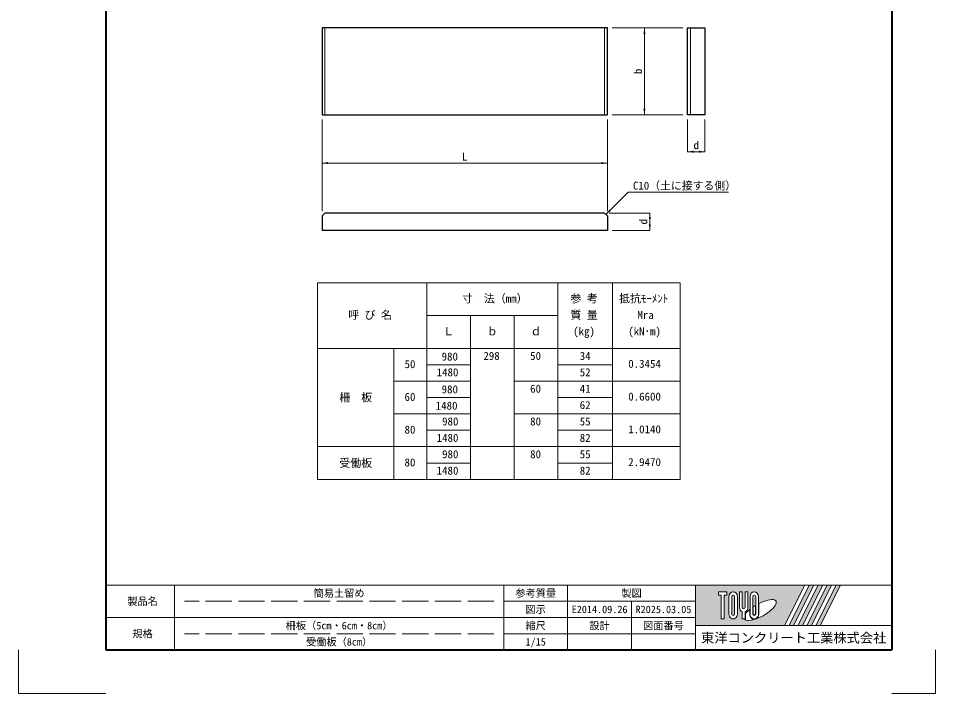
# Model space of a CAD drawing. Units: millimetres, scale not verified. Extents: x 201 to 3351, y 344 to 4799.
# Drawn here: x 201 to 3351, y 344 to 2662 of the extents above; entities that cross this region are included whole.
import ezdxf
from ezdxf.enums import TextEntityAlignment as Align

# ---------------------------------------------------------------- set-up
doc = ezdxf.new("R2010")
doc.units = ezdxf.units.MM
doc.header["$LTSCALE"] = 15
doc.linetypes.add('DASHED', pattern=[7.5, 6, -1.5])
for name, color, linetype, lineweight in [('(0-0)', 7, 'Continuous', 13), ('Defpoints_3', 7, 'Continuous', 13), ('図枠', 7, 'Continuous', 5), ('寸法線', 7, 'Continuous', 9), ('本体', 2, 'Continuous', 9), ('補助線', 8, 'Continuous', 13)]:
    doc.layers.add(name, color=color, linetype=linetype, lineweight=lineweight)
doc.styles.add('ＭＳ ゴシック', font='')
doc.styles.get('ＭＳ ゴシック').set_extended_font_data('MS Gothic')

# ---------------------------------------------------------------- blocks, each defined once
blk = doc.blocks.new('filled_arrow')
at = {"color": 0, "linetype": 'Continuous', "lineweight": -2}
blk.add_solid([(7.5, 1.25), (0, 0), (7.5, -1.25)], dxfattribs=at)

msp = doc.modelspace()

# ---------------------------------------------------------------- hatches: boundary and pattern name
at = {"layer": '図枠'}
h = msp.add_hatch(color=256, dxfattribs=at)
h.paths.add_polyline_path([(2526.12, 716.59), (2526.12, 577.38), (2832.4, 577.38), (2902.01, 716.59)])
edge = h.paths.add_edge_path(flags=16)
edge.add_ellipse((2748.5, 630.89), major_axis=(54.55, 30.53), ratio=0.3471473, start_angle=-144.31122, end_angle=72.1899, ccw=False)
edge.add_ellipse((2728.3, 617.71), major_axis=(0, 18.56), ratio=0.8463542, start_angle=-160.70346, end_angle=-90)
edge.add_line((2744.01, 617.71), (2744.01, 653.1))
edge = h.paths.add_edge_path(flags=16)
edge.add_ellipse((2728.3, 676.26), major_axis=(0, 17.13), ratio=0.8463542, start_angle=-90, end_angle=90, ccw=False)
edge.add_line((2742.8, 676.26), (2742.8, 617.71))
edge.add_ellipse((2728.3, 617.71), major_axis=(0, 17.13), ratio=0.8463542, start_angle=90, end_angle=-90, ccw=False)
edge.add_line((2713.8, 617.71), (2713.8, 676.26))
edge = h.paths.add_edge_path(flags=16)
edge.add_line((2733.13, 676.26), (2733.13, 617.71))
edge.add_ellipse((2728.3, 617.71), major_axis=(0, 5.71), ratio=0.8463542, start_angle=90, end_angle=-90, ccw=False)
edge.add_line((2723.46, 617.71), (2723.46, 676.26))
edge.add_ellipse((2728.3, 676.26), major_axis=(0, 5.71), ratio=0.8463542, start_angle=-90, end_angle=90, ccw=False)
edge = h.paths.add_edge_path(flags=16)
edge.add_line((2731.92, 646.33), (2731.92, 617.71))
edge.add_ellipse((2728.3, 617.71), major_axis=(0, 4.28), ratio=0.8463541, start_angle=90, end_angle=-90, ccw=False)
edge.add_line((2724.67, 617.71), (2724.67, 641.65))
edge.add_ellipse((2748.5, 630.89), major_axis=(54.55, 30.53), ratio=0.3471473, start_angle=107.79174, end_angle=126.47132, ccw=False)
edge = h.paths.add_edge_path(flags=16)
edge.add_line((2706.55, 693.39), (2706.55, 640.92))
edge.add_ellipse((2692.04, 640.92), major_axis=(0, 17.13), ratio=0.8463542, start_angle=-163.34117, end_angle=-90, ccw=False)
edge.add_line((2696.88, 624.76), (2696.88, 600.58))
edge.add_line((2696.88, 600.58), (2687.21, 600.58))
edge.add_line((2687.21, 600.58), (2687.21, 624.76))
edge.add_ellipse((2692.04, 640.92), major_axis=(0, 17.13), ratio=0.8463542, start_angle=90, end_angle=163.34117, ccw=False)
edge.add_line((2677.54, 640.92), (2677.54, 693.39))
edge.add_line((2677.54, 693.39), (2687.21, 693.39))
edge.add_line((2687.21, 693.39), (2687.21, 640.92))
edge.add_ellipse((2692.04, 640.92), major_axis=(0, 5.71), ratio=0.8463542, start_angle=90, end_angle=-90)
edge.add_line((2696.88, 640.92), (2696.88, 693.39))
edge.add_line((2696.88, 693.39), (2706.55, 693.39))
edge = h.paths.add_edge_path(flags=16)
edge.add_line((2712.59, 632.49), (2712.59, 617.71))
edge.add_ellipse((2728.3, 617.71), major_axis=(0, 18.56), ratio=0.8463542, start_angle=90, end_angle=-171.54427)
edge.add_ellipse((2748.5, 630.89), major_axis=(54.55, 30.53), ratio=0.3471473, start_angle=-178.64954, end_angle=-148.29244, ccw=False)
edge.add_line((2694.79, 599.15), (2698.09, 599.15))
edge.add_line((2698.09, 599.15), (2698.09, 617.25))
edge.add_ellipse((2748.5, 630.89), major_axis=(54.55, 30.53), ratio=0.3471473, start_angle=148.21912, end_angle=165.90812, ccw=False)
edge = h.paths.add_edge_path(flags=16)
edge.add_ellipse((2655.79, 676.26), major_axis=(0, 17.13), ratio=0.8463542, start_angle=-90, end_angle=90, ccw=False)
edge.add_line((2670.29, 676.26), (2670.29, 617.71))
edge.add_ellipse((2655.79, 617.71), major_axis=(0, 17.13), ratio=0.8463542, start_angle=90, end_angle=-90, ccw=False)
edge.add_line((2641.29, 617.71), (2641.29, 676.26))
edge = h.paths.add_edge_path(flags=16)
edge.add_line((2660.62, 676.26), (2660.62, 617.71))
edge.add_ellipse((2655.79, 617.71), major_axis=(0, 5.71), ratio=0.8463542, start_angle=90, end_angle=-90, ccw=False)
edge.add_line((2650.95, 617.71), (2650.95, 676.26))
edge.add_ellipse((2655.79, 676.26), major_axis=(0, 5.71), ratio=0.8463542, start_angle=-90, end_angle=90, ccw=False)
h.paths.add_polyline_path([(2634.04, 693.39), (2634.04, 681.97), (2624.37, 681.97), (2624.37, 600.58), (2614.7, 600.58), (2614.7, 681.97), (2605.03, 681.97), (2605.03, 693.39)], flags=16)
for points in [[(2847.72, 577.38), (2863.03, 577.38), (2932.64, 716.59), (2917.32, 716.59)], [(2963.27, 716.59), (2947.95, 716.59), (2878.34, 577.38), (2893.66, 577.38)], [(2993.89, 716.59), (2978.58, 716.59), (2908.97, 577.38), (2924.29, 577.38)], [(3024.52, 716.59), (3009.21, 716.59), (2939.6, 577.38), (2954.91, 577.38)]]:
    msp.add_hatch(color=256, dxfattribs=at).paths.add_polyline_path(points)

# ---------------------------------------------------------------- linework, layer by layer
at = {"layer": '(0-0)'}
for p, q in [((1228.44, 1754.35), (1228.44, 1079.35)), ((1228.44, 1754.35), (2473.8, 1754.35)), ((1603.44, 1754.35), (1603.44, 1079.35)), ((2053.44, 1079.35), (2053.44, 1754.35)), ((2240.94, 1754.35), (2240.94, 1079.35)), ((2473.8, 1754.35), (2473.8, 1079.35)), ((1603.44, 1641.85), (2053.44, 1641.85)), ((1753.44, 1079.35), (1753.44, 1641.85)), ((1903.44, 1079.35), (1903.44, 1641.85)), ((1228.44, 1529.35), (2053.44, 1529.35)), ((1490.94, 1529.35), (1490.94, 1079.35)), ((2053.44, 1529.35), (2473.8, 1529.35)), ((1603.44, 1473.1), (1753.44, 1473.1)), ((2053.44, 1473.1), (2240.94, 1473.1)), ((1490.94, 1416.85), (1753.44, 1416.85)), ((1903.44, 1416.85), (2053.44, 1416.85)), ((2053.44, 1416.85), (2473.8, 1416.85)), ((1603.44, 1360.6), (1753.44, 1360.6)), ((2053.44, 1360.6), (2240.94, 1360.6)), ((1490.94, 1304.35), (1753.44, 1304.35)), ((1903.44, 1304.35), (2053.44, 1304.35)), ((1903.44, 1304.35), (2053.44, 1304.35)), ((2053.44, 1304.35), (2473.8, 1304.35)), ((1603.44, 1248.1), (1753.44, 1248.1)), ((2053.44, 1248.1), (2240.94, 1248.1)), ((1228.44, 1191.85), (2473.8, 1191.85)), ((1490.94, 1191.85), (1753.44, 1191.85)), ((1903.44, 1191.85), (2053.44, 1191.85)), ((1903.44, 1191.85), (2053.44, 1191.85)), ((2053.44, 1191.85), (2473.8, 1191.85)), ((1603.44, 1135.6), (1753.44, 1135.6)), ((2053.44, 1135.6), (2240.94, 1135.6)), ((1228.44, 1079.35), (2473.8, 1079.35))]:
    msp.add_line(p, q, dxfattribs=at)
at = {"layer": 'Defpoints_3'}
for p, q in [((201.12, 493.84), (201.12, 343.84)), ((3351.12, 493.84), (3351.12, 343.84)), ((501.12, 343.84), (201.12, 343.84)), ((3201.12, 343.84), (3351.12, 343.84))]:
    msp.add_line(p, q, dxfattribs=at)
at = {"layer": '図枠', "lineweight": 40}
for p, q in [((501.12, 4648.84), (501.12, 493.84)), ((3201.12, 4648.84), (3201.12, 493.84)), ((501.12, 493.84), (3201.12, 493.84))]:
    msp.add_line(p, q, dxfattribs=at)
at = {"layer": '図枠', "lineweight": 13}
for p, q in [((3201.12, 716.59), (501.12, 716.59)), ((737.37, 493.84), (737.37, 716.59)), ((1867.99, 493.84), (1867.99, 716.59)), ((2087.37, 493.84), (2087.37, 716.59)), ((2526.12, 493.84), (2526.12, 716.59)), ((2526.12, 660.91), (1867.99, 660.91)), ((2306.74, 493.84), (2306.74, 660.91)), ((2526.12, 605.22), (501.12, 605.22)), ((2526.12, 549.53), (1867.99, 549.53))]:
    msp.add_line(p, q, dxfattribs=at)
at = {"layer": '図枠'}
for p, q in [((2526.12, 716.59), (2902.01, 716.59)), ((2605.03, 693.39), (2605.03, 681.97)), ((2605.03, 693.39), (2634.04, 693.39)), ((2634.04, 693.39), (2634.04, 681.97)), ((2677.54, 693.39), (2687.21, 693.39)), ((2677.54, 640.92), (2677.54, 693.39)), ((2687.21, 693.39), (2687.21, 640.92)), ((2696.88, 693.39), (2706.55, 693.39)), ((2696.88, 640.92), (2696.88, 693.39)), ((2706.55, 693.39), (2706.55, 640.92)), ((2902.01, 716.59), (2832.4, 577.38)), ((2917.32, 716.59), (2847.72, 577.38)), ((2932.64, 716.59), (2863.03, 577.38)), ((2947.95, 716.59), (2878.34, 577.38)), ((2963.27, 716.59), (2893.66, 577.38)), ((2978.58, 716.59), (2908.97, 577.38)), ((2917.32, 716.59), (2932.64, 716.59)), ((2993.89, 716.59), (2924.29, 577.38)), ((3009.21, 716.59), (2939.6, 577.38)), ((2947.95, 716.59), (2963.27, 716.59)), ((3024.52, 716.59), (2954.91, 577.38)), ((2978.58, 716.59), (2993.89, 716.59)), ((3009.21, 716.59), (3024.52, 716.59)), ((2614.7, 681.97), (2605.03, 681.97)), ((2614.7, 681.97), (2614.7, 600.58)), ((2624.37, 681.97), (2624.37, 600.58)), ((2634.04, 681.97), (2624.37, 681.97)), ((2641.29, 676.26), (2641.29, 617.71)), ((2650.95, 617.71), (2650.95, 676.26)), ((2660.62, 676.26), (2660.62, 617.71)), ((2670.29, 617.71), (2670.29, 676.26)), ((2713.8, 676.26), (2713.8, 617.71)), ((2723.46, 617.71), (2723.46, 676.26)), ((2733.13, 676.26), (2733.13, 617.71)), ((2742.8, 617.71), (2742.8, 676.26)), ((2712.59, 632.49), (2712.59, 617.71)), ((2724.67, 617.71), (2724.67, 641.65)), ((2731.92, 646.33), (2731.92, 617.71)), ((2744.01, 617.71), (2744.01, 653.1)), ((2624.37, 600.58), (2614.7, 600.58)), ((2687.21, 624.76), (2687.21, 600.58)), ((2696.88, 600.58), (2687.21, 600.58)), ((2694.79, 599.15), (2698.09, 599.15)), ((2696.88, 624.76), (2696.88, 600.58)), ((2698.09, 617.25), (2698.09, 599.15)), ((2526.12, 577.38), (2832.4, 577.38)), ((2847.72, 577.38), (2863.03, 577.38)), ((2878.34, 577.38), (2893.66, 577.38)), ((2908.97, 577.38), (2924.29, 577.38)), ((2939.6, 577.38), (2954.91, 577.38))]:
    msp.add_line(p, q, dxfattribs=at)
at = {"layer": '図枠', "linetype": 'DASHED', "lineweight": 9}
for p, q in [((1834.24, 660.91), (771.12, 660.91)), ((1834.24, 549.53), (771.12, 549.53))]:
    msp.add_line(p, q, dxfattribs=at)
at = {"layer": '図枠'}
for centre, major_axis, ratio, start_param, end_param in [((2655.79, 676.26), (0, 17.13), 0.846354, 4.712389, 7.8539816), ((2728.3, 676.26), (0, 17.13), 0.846354, 4.712389, 7.8539816), ((2655.79, 676.26), (0, 5.71), 0.846354, 4.712389, 7.8539816), ((2728.3, 676.26), (0, 5.71), 0.846354, 4.712389, 7.8539816), ((2748.5, 630.89), (54.55, 30.53), 0.347147, 4.2621853, 7.7429163), ((2692.04, 640.92), (0, 17.13), 0.846354, 1.5707963, 2.8017557), ((2692.04, 640.92), (0, 5.71), 0.846354, 1.5707963, 4.712389), ((2692.04, 640.92), (0, 17.13), 0.846354, 3.4814296, 4.712389), ((2748.5, 630.89), (54.55, 30.53), 0.347147, 2.0815197, 2.5155126), ((2748.5, 630.89), (54.55, 30.53), 0.347147, 1.6817405, 1.8219833), ((2655.79, 617.71), (0, 17.13), 0.846354, 1.5707963, 4.712389), ((2655.79, 617.71), (0, 5.71), 0.846354, 1.5707963, 4.712389), ((2748.5, 630.89), (54.55, 30.53), 0.347147, 3.2093975, 4.2004451), ((2728.3, 617.71), (0, 18.56), 0.846354, 1.5707963, 3.3154679), ((2728.3, 617.71), (0, 17.13), 0.846354, 1.5707963, 4.712389), ((2728.3, 617.71), (0, 5.71), 0.846354, 1.5707963, 4.712389), ((2728.3, 617.71), (0, 4.28), 0.846354, 1.5707963, 4.712389), ((2728.3, 617.71), (0, 18.56), 0.846354, 3.5338438, 4.712389)]:
    msp.add_ellipse(centre, major_axis=major_axis, ratio=ratio, start_param=start_param, end_param=end_param, dxfattribs=at)
at = {"layer": '寸法線'}
for p, q in [((2239.87, 2629.36), (2351.02, 2629.36)), ((2351.02, 2331.36), (2351.02, 2629.36)), ((2351.02, 2331.36), (2351.02, 2629.36)), ((2482.87, 2629.36), (2351.02, 2629.36)), ((2239.87, 2331.36), (2351.02, 2331.36)), ((2482.87, 2331.36), (2351.02, 2331.36)), ((1243.87, 2315.36), (1243.87, 2165.49)), ((2223.87, 2315.36), (2223.87, 2165.49)), ((2498.87, 2315.36), (2498.87, 2204.42)), ((2558.87, 2315.36), (2558.87, 2204.42)), ((2498.87, 2204.42), (2558.87, 2204.42)), ((1243.87, 2165.49), (2223.87, 2165.49)), ((1243.87, 2165.49), (2223.87, 2165.49)), ((1243.87, 1999.86), (1243.87, 2165.49)), ((2223.87, 1999.86), (2223.87, 2165.49)), ((2229.87, 1993.86), (2369.59, 1993.86)), ((2369.59, 1993.86), (2369.59, 1933.86)), ((2239.87, 1933.86), (2369.59, 1933.86))]:
    msp.add_line(p, q, dxfattribs=at)
msp.add_lwpolyline([(2218.87, 1988.86), (2295.65, 2065.64), (2640.15, 2065.64)], dxfattribs=at)
at = {"layer": '本体', "lineweight": 25}
for p, q in [((1243.87, 2629.36), (1243.87, 2331.36)), ((2223.87, 2629.36), (1243.87, 2629.36)), ((2223.87, 2331.36), (2223.87, 2629.36)), ((2498.87, 2331.36), (2498.87, 2629.36)), ((2498.87, 2629.36), (2558.87, 2629.36)), ((2558.87, 2629.36), (2558.87, 2331.36)), ((1243.87, 2331.36), (2223.87, 2331.36)), ((2558.87, 2331.36), (2498.87, 2331.36)), ((1243.87, 1983.86), (1253.87, 1993.86)), ((2213.87, 1993.86), (1253.87, 1993.86)), ((2213.87, 1993.86), (2223.87, 1983.86)), ((1243.87, 1983.86), (1243.87, 1933.86)), ((2223.87, 1983.86), (2223.87, 1933.86)), ((2223.87, 1933.86), (1243.87, 1933.86))]:
    msp.add_line(p, q, dxfattribs=at)
at = {"layer": '本体', "lineweight": 5}
for p, q in [((1253.87, 2629.36), (1253.87, 2331.36)), ((2213.87, 2331.36), (2213.87, 2629.36)), ((2508.87, 2331.36), (2508.87, 2629.36))]:
    msp.add_line(p, q, dxfattribs=at)
at = {"layer": '補助線'}
msp.add_line((2526.12, 577.38), (3201.12, 577.38), dxfattribs=at)

# ---------------------------------------------------------------- block references
at = {"layer": '寸法線', "xscale": 2.77, "yscale": 2.77}
for p, rotation in [((2351.02, 2629.36), 270), ((2351.02, 2629.36), 270), ((2351.02, 2331.36), 90), ((2351.02, 2331.36), 90), ((2558.87, 2204.42), 180), ((2223.87, 2165.49), 180), ((2223.87, 2165.49), 180), ((2218.87, 1988.86), 45), ((2369.59, 1993.86), 270), ((2369.59, 1933.86), 90)]:
    msp.add_blockref('filled_arrow', p, dxfattribs=dict(at, rotation=rotation))
for p in [(2498.87, 2204.42), (1243.87, 2165.49), (1243.87, 2165.49)]:
    msp.add_blockref('filled_arrow', p, dxfattribs=at)

# ---------------------------------------------------------------- texts
at = {"layer": '(0-0)', "style": 'ＭＳ ゴシック'}
for s, p in [('寸\u3000法（mm）', (1724.81, 1678.26)), ('参 考', (2096.94, 1678.26)), ('抵抗ﾓｰﾒﾝﾄ', (2263.99, 1678.26)), ('呼 び 名', (1334.19, 1622.01)), ('質 量', (2096.94, 1622.01)), ('Mra', (2326.99, 1622.01)), ('Ｌ', (1659.69, 1565.76)), ('ｂ', (1809.69, 1565.76)), ('ｄ', (1959.69, 1565.76)), ('(kg)', (2106.31, 1565.76)), ('(kN･m)', (2295.49, 1565.76)), (' 980', (1635.91, 1479.17)), ('298', (1798.06, 1481.39)), ('50', (1958.56, 1481.39)), ('34', (2128.87, 1481.39)), ('50', (1527.31, 1453.26)), ('0.3454', (2295.49, 1454.35)), ('1480', (1637.56, 1425.14)), ('52', (2128.87, 1425.14)), (' 980', (1635.91, 1366.67)), ('60', (1958.56, 1368.89)), ('41', (2128.87, 1368.89)), ('60', (1527.31, 1340.76)), ('0.6600', (2295.49, 1341.85)), ('1480', (1634.4, 1310.52)), ('62', (2128.87, 1312.64)), (' 980', (1637.56, 1256.39)), ('80', (1958.56, 1256.39)), ('80', (1527.31, 1228.26)), ('55', (2128.87, 1256.34)), ('1.0140', (2295.49, 1229.35)), ('1480', (1637.56, 1200.14)), ('82', (2128.87, 1200.04)), (' 980', (1637.56, 1143.89)), ('80', (1958.56, 1143.89)), ('55', (2128.87, 1143.84)), ('80', (1527.31, 1115.76)), ('2.9470', (2295.49, 1116.85)), ('1480', (1637.56, 1087.64)), ('82', (2128.87, 1087.54))]:
    msp.add_text(s, height=27.49, dxfattribs=at).set_placement(p, align=Align.BOTTOM_LEFT)
for s, p in [('柵\u3000板', (1359.69, 1360.6)), ('受働板', (1359.69, 1135.6))]:
    msp.add_text(s, height=27.49, dxfattribs=at).set_placement(p, align=Align.MIDDLE_CENTER)
at = {"layer": '図枠', "style": 'ＭＳ ゴシック'}
for s, height, p in [('簡易土留め', 25.63, (1302.68, 688.75)), ('参考質量', 25.63, (1977.68, 688.75)), ('製図', 25.63, (2306.74, 688.75)), ('製品名', 25.63, (627.68, 660.91)), ('図示', 25.63, (1977.68, 633.06)), ('E2014.09.26', 25.63, (2197.06, 633.06)), ('R2025.03.05', 25.63, (2416.43, 633.06)), ('柵板（5cm・6cm・8cm）', 25.63, (1302.68, 577.38)), ('縮尺', 25.63, (1977.68, 577.38)), ('設計', 25.63, (2197.06, 577.38)), ('図面番号', 25.63, (2416.43, 577.38)), ('規格', 25.63, (627.68, 549.53)), ('受働板（8cm）', 25.63, (1302.68, 521.69)), ('1/15', 25.63, (1977.68, 521.69)), ('東洋コンクリート工業株式会社', 33.32, (2863.62, 535.61))]:
    msp.add_text(s, height=height, dxfattribs=at).set_placement(p, align=Align.MIDDLE_CENTER)
at = {"layer": '寸法線', "style": 'ＭＳ ゴシック'}
for s, p in [('b', (2328.62, 2480.36)), ('b', (2328.62, 2480.36)), ('d', (2347.19, 1963.86))]:
    msp.add_text(s, height=27.34, rotation=90, dxfattribs=at).set_placement(p, align=Align.MIDDLE_CENTER)
for s, p in [('d', (2528.87, 2226.82)), ('L', (1733.87, 2187.89)), ('L', (1733.87, 2187.89))]:
    msp.add_text(s, height=27.34, dxfattribs=at).set_placement(p, align=Align.MIDDLE_CENTER)
msp.add_text('C10（土に接する側）', height=27.34, dxfattribs=at).set_placement((2311.65, 2101.52), align=Align.TOP_LEFT)

doc.saveas('drawing.dxf')
